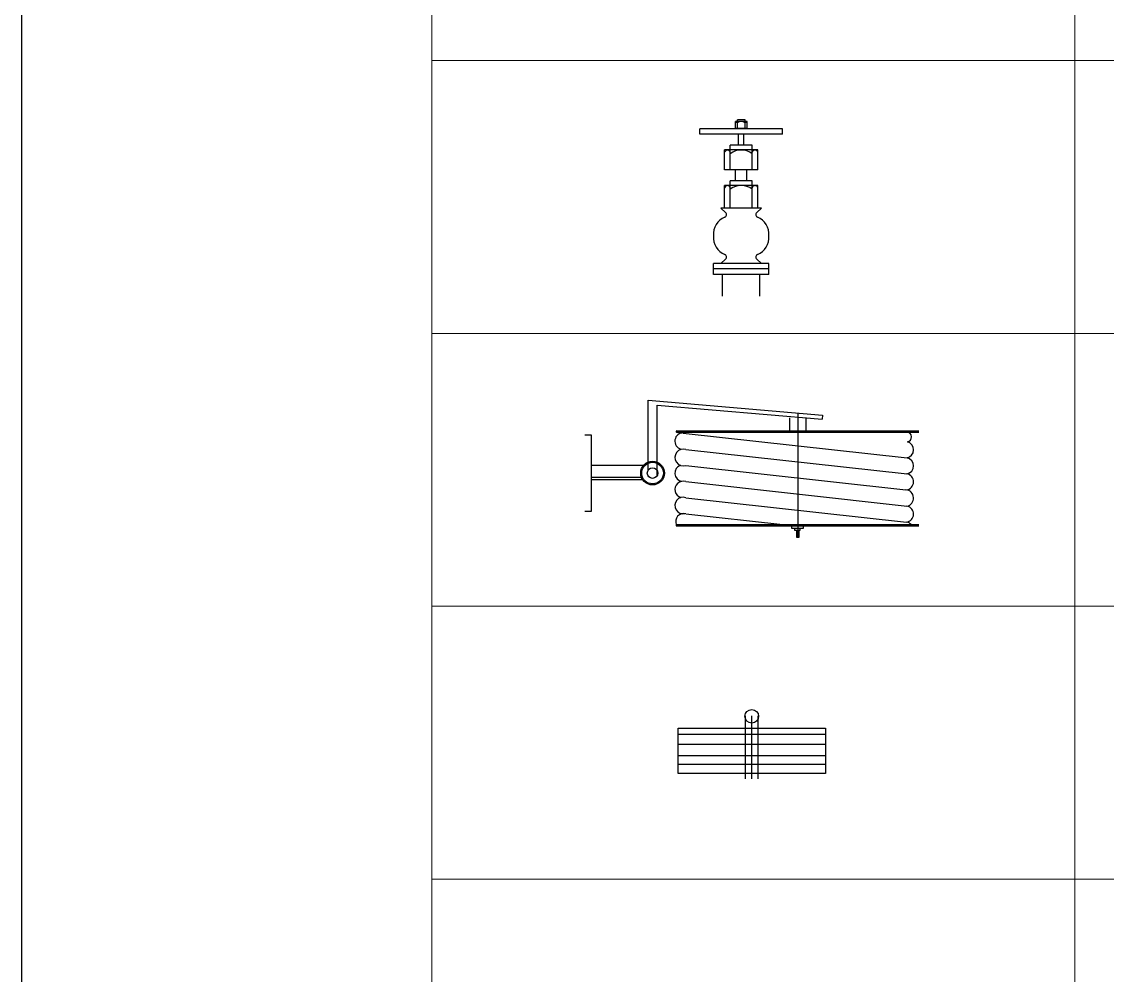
# Model space of a CAD drawing. Header units: millimetres. Extents: x -194958 to 83200, y -72620 to 64568.
# Drawn here: x -194958 to -191142, y -32204 to -28851 of the extents above; entities that cross this region are included whole.
import ezdxf

# ---------------------------------------------------------------- set-up
doc = ezdxf.new("R2010")
doc.units = ezdxf.units.MM
doc.header["$LTSCALE"] = 200
for name, color, linetype, lineweight in [('_GD-M-FP-UprSpr', 150, 'Continuous', 30), ('_GD-P-LegendText&Table', 7, 'Continuous', 15), ('GD-M-FP-Fhs', 1, 'Continuous', 30)]:
    doc.layers.add(name, color=color, linetype=linetype, lineweight=lineweight)

# ---------------------------------------------------------------- blocks, each defined once
blk = doc.blocks.new('0177-OB-P-FF-B1-103$0$Canvas hose')
for p, q in [((-70, -115.3), (-70, 115.3)), ((-54.3, -115.3), (-54.3, 115.3)), ((-36.4, -115.3), (-36.4, 115.3)), ((-22.9, -115.3), (-22.9, 115.3)), ((0, 10), (-98.5, 10)), ((0, 0), (-98.5, 0)), ((0, -10), (-98.5, -10))]:
    blk.add_line(p, q)
blk.add_lwpolyline([(-79.3, -115.3), (-79.3, 115.3), (-8.5, 115.3), (-8.5, -115.3)], close=True)
blk.add_circle((-97.8, 0), 10.7)
blk = doc.blocks.new('*U5043')
for p, q in [((-98.9, 200.1), (-98.9, 768)), ((-95.8, 200.1), (-95.8, 768)), ((120.8, 200.1), (120.8, 768)), ((123.9, 200.1), (123.9, 768)), ((-93.9, 215.3), (-35.5, 740.2)), ((-55.5, 221.3), (1.8, 740)), ((19.9, 221.3), (77.7, 740.2)), ((57.7, 221.3), (115.1, 738.9)), ((-17.8, 221.3), (39.2, 737.3)), ((-170.8, 133), (-135.8, 542.1)), ((-159.2, 154.5), (-126.4, 541)), ((-135.8, 542.1), (-126.4, 541)), ((-140.8, 484), (150.1, 483.9)), ((-129.7, 502.5), (-98.9, 502.5)), ((128.9, 497.3), (123.9, 497.3)), ((128.9, 469.3), (128.9, 497.3)), ((133.8, 489.6), (128.9, 489.6)), ((133.8, 476.6), (133.8, 489.6)), ((150.1, 487.1), (133.8, 487.1)), ((150.1, 480.6), (150.1, 487.1)), ((-129.8, 464.5), (-95.8, 464.5)), ((123.9, 469.3), (128.9, 469.3)), ((128.9, 476.6), (133.8, 476.6)), ((133.8, 480.6), (150.1, 480.6)), ((95.4, 221.3), (120.8, 449.3)), ((6.6, 154.5), (-159.2, 154.5)), ((-5, 133), (-170.8, 133)), ((-18.6, 0), (-18.6, 123)), ((9.3, 0), (9.3, 118.9)), ((15.5, 120.6), (15.5, 0)), ((-89.7, 0), (89.7, 0)), ((-89.7, -15.4), (-89.7, 0)), ((89.7, 0), (89.7, -15.5))]:
    blk.add_line(p, q)
for radius in [27.8, 25.3, 12.4]:
    blk.add_circle((0, 143.6), radius)
for centre, radius, start, end in [((-84.5, 739.3), 11.3, 7.6251, 179.1539), ((-54.5, 735.9), 19.4, 12.3738, 165.2553), ((-16.9, 736.3), 19, 11.0865, 168.744), ((20.5, 736.4), 19, 6.8899, 169.608), ((58.6, 735.8), 19.5, 11.5025, 175.6603), ((96.2, 736.3), 19, 7.0026, 169.0277), ((134.3, 735.8), 19.5, 134.1861, 171.6319), ((-74.7, 215.1), 19.3, 175.4765, 345.9382), ((-36.7, 215.7), 19.7, 161.9257, 16.7336), ((0.1, 215.3), 19.4, 199.7901, 350.3096), ((38.5, 215.4), 19.5, 161.8237, 344.3216), ((76, 215.2), 19.3, 160.8361, 11.529), ((113.5, 216.5), 18.8, 164.3264, 292.841), ((-97.4, 200.2), 1.57, 177.9628, 353.8782), ((122.3, 200.2), 1.57, 177.9628, 353.8782)]:
    blk.add_arc(centre, radius, start, end)
blk = doc.blocks.new('*U8676')
at = {"color": 251}
for p, q in [((-12.4, 357.6), (-12.4, 372.5)), ((12.4, 372.5), (-12.4, 372.5)), ((-8.2, 357.6), (-8.2, 376.1)), ((8.2, 376.1), (-8.2, 376.1)), ((8.2, 357.6), (8.2, 376.1)), ((12.4, 357.6), (12.4, 372.5)), ((-88.2, 345.5), (-88.2, 357.3)), ((88.2, 357.3), (-88.2, 357.3)), ((12.4, 357.6), (-12.4, 357.6)), ((88.2, 345.5), (88.2, 357.3)), ((88.2, 345.5), (-88.2, 345.5)), ((-5.9, 322.3), (-5.9, 345.5)), ((5.9, 322.3), (5.9, 345.5)), ((-35.3, 269.5), (-35.3, 312)), ((35.3, 312), (-35.3, 312)), ((-23.5, 269.5), (-23.5, 322.3)), ((23.5, 322.3), (-23.5, 322.3)), ((23.5, 269.5), (23.5, 322.3)), ((35.3, 269.5), (35.3, 312)), ((35.3, 269.5), (-35.3, 269.5)), ((-11.8, 246.5), (-11.8, 269.5)), ((11.8, 246.5), (11.8, 269.5)), ((-35.3, 187.7), (-35.3, 236.2)), ((35.3, 236.2), (-35.3, 236.2)), ((-23.5, 187.7), (-23.5, 246.5)), ((23.5, 246.5), (-23.5, 246.5)), ((23.5, 187.7), (23.5, 246.5)), ((35.3, 187.7), (35.3, 236.2)), ((-43.6, 187.7), (-33.2, 178.4)), ((43.6, 187.7), (-43.6, 187.7)), ((43.6, 187.7), (33.2, 178.4)), ((-58.8, 46.5), (-58.8, 70)), ((58.8, 70), (-58.8, 70)), ((-43.6, 70), (-33.2, 79.3)), ((43.6, 70), (33.2, 79.3)), ((58.8, 46.5), (58.8, 70)), ((58.8, 58.2), (-58.8, 58.2)), ((58.8, 46.5), (-58.8, 46.5)), ((-40, 0), (-40, 46.5)), ((40, 0), (40, 46.5))]:
    blk.add_line(p, q, dxfattribs=at)
for centre, radius, start, end in [((-10.3, 370.3), 2.14, 344.1074, 195.8926), ((0, 358.9), 13.5, 52.5067, 127.4933), ((10.3, 370.3), 2.14, 344.1074, 195.8926), ((-29.4, 305.6), 6.12, 15.8926, 164.1074), ((0, 273.2), 38.7, 52.5067, 127.4933), ((29.4, 305.6), 6.12, 15.8926, 164.1074), ((-29.4, 229.8), 6.12, 15.8926, 164.1074), ((0, 197.5), 38.7, 52.5067, 127.4933), ((29.4, 229.8), 6.12, 15.8926, 164.1074), ((-20.9, 133.1), 38.1, 111.574, 186.3787), ((-37.1, 174), 5.88, 291.574, 48.273), ((37.1, 174), 5.88, 131.727, 248.426), ((20.9, 133.1), 38.1, 353.6213, 68.426), ((-20.9, 124.6), 38.1, 173.6213, 248.426), ((20.9, 124.6), 38.1, 291.574, 6.3787), ((-37.1, 83.7), 5.88, 311.727, 68.426), ((37.1, 83.7), 5.88, 111.574, 228.273)]:
    blk.add_arc(centre, radius, start, end, dxfattribs=at)

msp = doc.modelspace()

# ---------------------------------------------------------------- linework, layer by layer
at = {"layer": '_GD-M-FP-UprSpr'}
msp.add_lwpolyline([(-194958.2, -15275.2), (-179970.8, -15275.2), (-179970.8, -42282.8), (-194958.2, -42282.8)], close=True, dxfattribs=at)
at = {"layer": '_GD-P-LegendText&Table'}
for p, q in [((-193516.5, -17473.1), (-193516.5, -40501.6)), ((-191256.4, -18414.6), (-191256.4, -40501.6)), ((-193516.5, -28987.4), (-181684.2, -28987.4)), ((-193516.5, -29946.9), (-181684.2, -29946.9)), ((-193516.5, -30906.4), (-181684.2, -30906.4)), ((-193516.5, -31865.9), (-181684.2, -31865.9))]:
    msp.add_line(p, q, dxfattribs=at)

# ---------------------------------------------------------------- block references
at = {"layer": 'GD-M-FP-Fhs'}
for name, p, xscale, yscale, zscale, rotation in [('*U8676', (-192428.8, -29816.4), 1.648755753155824, 1.648755753155824, 1.648755753155823, 359.9999999999811), ('*U5043', (-192955.8, -30438), 1.5, 1.5, 1.5, 270), ('0177-OB-P-FF-B1-103$0$Canvas hose', (-192391.5, -31513.3), 2.25, 2.25, 2.25, 270)]:
    msp.add_blockref(name, p, dxfattribs=dict(at, xscale=xscale, yscale=yscale, zscale=zscale, rotation=rotation))

doc.saveas('drawing.dxf')
